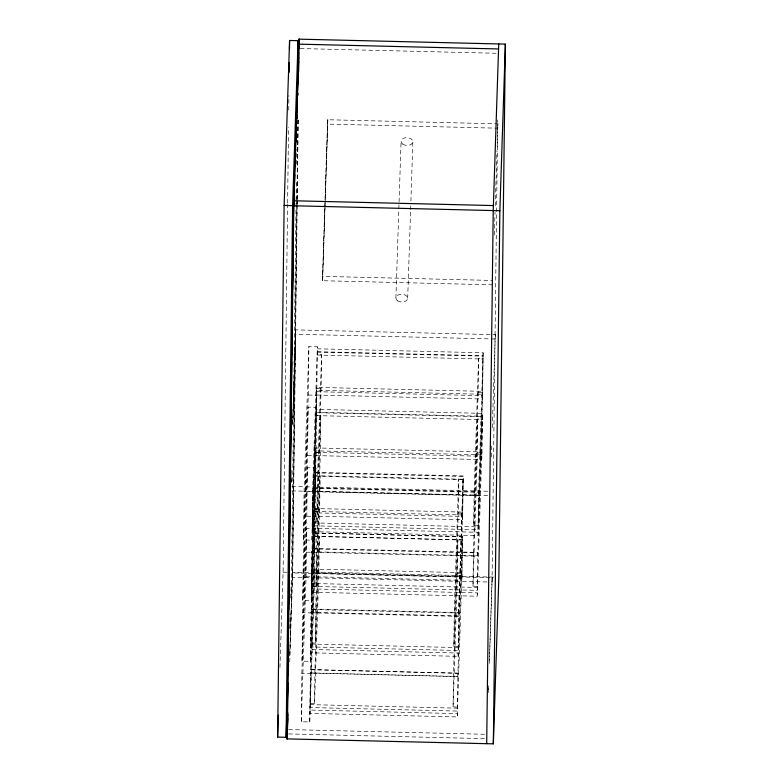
<?xml version="1.0" encoding="UTF-8"?>
<svg xmlns="http://www.w3.org/2000/svg" width="783" height="783" viewBox="0 0 783 783"><rect width="100%" height="100%" fill="white"/><g stroke="black" fill="none" stroke-linecap="round" stroke-linejoin="round"><path stroke-width="0.59" stroke-dasharray="3.92 2.94" d="M279.942 667.459L283.094 572.158L287.586 204.265M287.606 203.042L288.526 127.267M288.741 110.149L288.917 95.487M296.336 182.468L291.57 572.363L290.679 599.24M296.551 164.136L296.737 149.465M296.845 205.557L292.304 577.277L489.62 582.023M296.865 204.334L296.904 200.663M296.923 199.44L297.892 119.956M292.529 577.277L296.953 205.449M297.08 204.334L297.011 200.556M297.139 199.44L298 119.848M297.178 205.449L292.695 572.285L289.72 662.261M297.188 204.226L297.237 200.556M297.246 199.342L298.215 119.858M298.519 95.399L298.548 92.962M301.279 721.74L301.866 673.272L306.662 528.319L315.138 528.525L314.541 576.993L309.755 721.946L301.279 721.74L306.065 576.787L306.662 528.319M302.013 661.155L302.61 612.688L307.396 467.745L315.882 467.94L315.285 516.408L310.489 661.361L302.013 661.155L306.809 516.203L307.396 467.745M302.757 600.571L303.344 552.113L308.14 407.16L316.616 407.366L316.029 455.823L311.233 600.776L302.757 600.571L307.553 455.628L308.14 407.16M303.491 539.996L304.088 491.528L308.884 346.575L317.36 346.781L316.763 395.249L311.967 540.192L303.491 539.996L308.287 395.043L308.884 346.575M309.755 721.946L310.401 672.92L457.81 676.463M310.489 661.361L311.145 612.335L458.554 615.878L463.184 475.927L315.774 472.384L311.135 612.815L458.554 616.368L463.174 476.416L315.764 472.863M311.233 600.776L311.879 551.751L477.718 555.744M311.967 540.192L312.623 491.166L478.462 495.159M310.019 710.054L310.508 669.582L457.928 673.135L457.321 716.934L309.911 713.382L310.019 710.054L457.429 713.597L457.321 716.934M311.497 588.885L311.996 548.423L477.836 552.406L477.229 596.215L311.389 592.222L311.497 588.885L477.336 592.878L477.229 596.215M312.241 528.31L312.73 487.838L478.57 491.832L477.973 535.631L312.123 531.637L312.241 528.31L478.08 532.293L477.973 535.631M310.097 703.516L314.521 703.614L314.932 669.69M310.841 642.931L315.255 643.039L315.676 609.105M311.536 585.978L315.96 586.085L316.361 552.641L320.824 415.235L316.401 415.137M312.319 521.762L316.743 521.87L317.154 487.946M492.634 284.816L322.371 280.715L322.43 276.36L492.693 280.451M314.521 703.614L318.926 570.327L319.347 536.404L314.932 669.837M315.255 643.039L319.67 509.743L320.081 475.819L315.666 609.595M315.96 586.085L320.364 452.799L320.776 419.355L316.352 419.248M316.743 521.87L321.147 388.583L321.559 354.66L317.144 354.552M327.607 119.74L327.558 124.105L497.822 128.197L497.871 123.841L327.607 119.74L322.371 280.715M457.507 707.059L453.093 706.951L453.504 673.028M458.251 646.474L453.827 646.366L454.248 612.443M453.093 706.951L457.497 573.665L457.908 539.741L453.504 673.174M453.827 646.366L458.241 513.08L458.652 479.157L454.238 612.923M458.065 656.35L458.662 612.551L311.252 608.998L310.753 649.469L458.172 653.022L458.065 656.35L310.645 652.807M462.577 519.726L462.694 516.398L315.275 512.855L315.167 516.183L462.577 519.726L463.076 479.265L315.657 475.712M315.03 532.969L462.44 536.512L461.95 576.983L314.541 573.43M462.694 516.398L463.184 475.927M477.415 586.34L472.991 586.232L473.412 552.299M478.159 525.755L473.735 525.647L474.146 491.724M472.991 586.232L477.405 452.946L477.816 419.013L482.24 419.12M473.735 525.647L478.149 392.361L478.56 358.438L482.984 358.536M315.901 455.598L481.751 459.592L482.377 413.365L316.538 409.372L316.43 412.71L482.269 416.703M481.751 459.592L482.377 413.365M317.281 348.797L483.121 352.781L482.592 395.679L316.753 391.686M492.047 582.082L497.694 119.877M292.646 420.422L295.553 329.858L495.296 334.664L495.238 339.029L295.494 334.224M292.636 424.562L295.768 329.868L292.666 426.5M289.71 628.563L290.239 612.678M289.71 653.042L292.362 572.911L489.669 577.658M289.7 656.183L292.47 572.275L494.425 577.13M312.564 491.734L317.36 346.781M316.616 407.366L311.937 552.544L316.361 552.641M315.882 467.94L311.086 612.893L302.61 612.688M325.004 207.877L322.596 280.725L327.832 119.75L325.209 201.808M325.043 206.663L325.17 203.022M315.138 528.525L310.342 673.478L301.866 673.272M317.144 488.426L321.559 354.66M395.895 298L401.072 141.39M407.689 298.284L410.576 210.872M410.615 209.658L410.732 206.017M410.899 201.162L412.866 141.674M462.44 536.512L457.81 676.61L310.401 673.067M474.146 492.204L478.56 358.438M473.402 552.788L477.816 419.013M483.121 352.781L478.452 495.649L304.088 491.528M494.288 235.037L495.052 211.968M495.248 205.9L496.021 179.689M496.128 179.19L496.99 150.551M497.215 146.411L497.871 123.841M491.342 456.792L491.704 445.86M492.311 427.655L495.296 334.664M488.406 689.412L488.533 685.771M489.375 660.275L492.106 577.717M488.396 692.612L488.602 686.485M489.365 663.426L492.213 577.081M300.202 48.546L497.293 53.283M317.242 351.704L483.082 355.688M317.174 352.125L483.013 356.118L482.485 399.007L316.645 395.024M317.135 355.032L482.974 359.025M316.724 388.476L321.147 388.583M478.149 392.361L482.563 392.469M308.287 395.043L316.763 395.249M316.508 412.289L482.348 416.272L477.718 556.224L303.344 552.113M316.391 415.616L482.23 419.61M477.405 452.946L481.829 453.044M481.829 454.845L315.989 450.851L311.507 586.369L477.346 590.353L481.858 451.938L316.019 447.945L311.546 583.452L477.385 587.446M316.019 452.271L481.858 456.264M315.94 452.691L320.364 452.799M307.553 455.628L316.029 455.823M315.657 476.201L463.066 479.744M291.805 486.507L490.119 491.284M312.73 488.318L478.57 492.311M291.756 490.872L490.06 495.639M315.246 509.645L319.67 509.743M458.241 513.08L462.655 513.188M315.246 511.436L462.665 514.989M306.809 516.203L315.285 516.408M315.03 533.106L462.44 536.658M314.923 536.296L462.332 539.839L461.843 580.311L314.423 576.768M314.923 536.443L462.332 539.986M311.986 548.903L477.826 552.896M314.502 570.22L318.926 570.327M457.497 573.665L461.921 573.773M314.512 572.021L461.921 575.564M283.094 572.158L289.142 572.304M306.065 576.787L314.541 576.993M311.243 609.487L458.662 613.03M310.802 644.037L458.212 647.59M310.508 669.729L457.928 673.272M310.058 704.622L457.478 708.165M288.614 729.56L485.705 734.297M288.565 733.925L485.656 738.663M316.763 387.37L312.28 522.878L478.119 526.861L482.602 391.353L316.763 387.37M316.724 390.277L312.251 525.785L478.09 529.768L482.563 394.26L316.724 390.277M315.285 508.529L310.763 646.944L458.182 650.497L462.694 512.072L315.285 508.529M314.541 569.114L310.029 707.529L457.438 711.072L461.96 572.657L314.541 569.114M402.765 144.17A5.902 3.876 1.9 0 0 412.651 142.672A5.902 3.876 1.9 0 0 405.486 137.749A5.902 3.876 1.9 0 0 402.765 144.17M397.588 300.78A5.902 3.876 1.9 0 0 407.473 299.282A5.902 3.876 1.9 0 0 400.309 294.359A5.902 3.876 1.9 0 0 397.588 300.78"/><path stroke-width="1.17" d="M287.772 687.21L286.108 737.302L277.632 737.097L284.131 205.43L289.583 40.481L298.069 40.687L297.393 95.692M289.201 72.261L289.319 62.483M289.485 49.045L289.583 40.481M286.108 737.302L292.607 205.635L298.069 40.687M286.96 738.888L293.478 205.763L298.989 39.15L505.368 44.112L498.849 577.237L493.339 743.85L286.96 738.888L287.772 714.458M287.752 682.531L287.351 733.896M287.86 673.967L288.526 618.942M288.633 610.388L289.319 554.139M289.426 545.585L290.101 490.559M290.199 481.995L290.894 425.746M290.982 418.416L291.668 362.167M291.756 354.826L292.441 298.587M292.548 290.023L293.234 233.774M293.322 226.444L293.645 200.761L493.388 205.567M293.86 200.771L287.185 738.888L287.762 718.608M297.109 118.908L297.149 115.248M298.489 71.047L298.714 52.706M298.773 47.812L298.822 44.151L498.565 48.957M298.577 72.163L298.714 61.162M298.998 47.822L298.989 39.15M299.106 47.714L299.204 39.16L293.694 205.763M486.703 743.693L493.221 210.568L498.732 43.956M493.339 743.85L499.857 210.725L505.368 44.112M294.007 199.058L293.586 205.126M294.33 189.349L294.809 174.775M295.093 166.28L295.573 151.706M295.896 141.997L296.375 127.433M296.659 118.928L297.139 104.364M297.462 94.645L297.941 80.081M298.225 71.586L298.705 57.012M277.632 737.097L278.366 715.104M290.601 482.338L290.894 470.691M290.747 481.623L290.875 477.982M290.816 482.338L290.904 479.91M288.173 674.995L288.536 663.994M287.743 712.53L287.4 729.531M284.131 205.43L292.607 205.635M293.478 205.763L499.857 210.725"/></g></svg>
